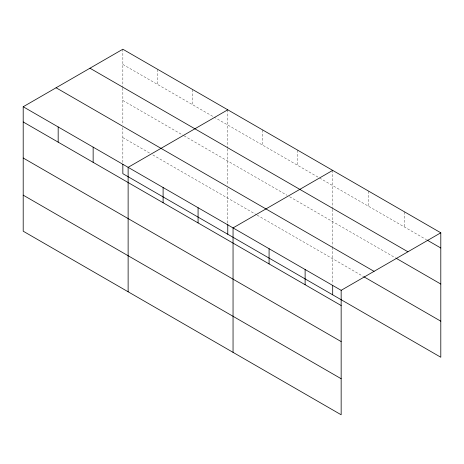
<?xml version="1.0" encoding="UTF-8"?>
<svg xmlns="http://www.w3.org/2000/svg" width="464" height="464" viewBox="0 0 464 464"><rect width="100%" height="100%" fill="white"/><g stroke="black" fill="none" stroke-linecap="round" stroke-linejoin="round"><path stroke-width="0.35" stroke-dasharray="2.32 1.74" d="M122.844 64.426L213.405 116.713M214.026 117.073L318.954 177.648M319.58 178.008L426.509 239.749M122.844 100.479L183.425 135.453M184.051 135.813L287.1 195.309M289.6 196.753L395.444 257.862M122.844 137.622L149.698 153.126M152.824 154.93L256.499 214.786M257.126 215.145L363.138 276.353M404.765 211.996L404.765 227.192M368.729 191.191L368.729 206.387M332.694 170.387L332.694 208.655M332.694 209.374L332.694 246.633M332.694 247.347L332.694 284.014M297.72 150.191L297.72 165.387M262.746 130.001L262.746 145.197M227.766 109.806L227.766 148.08M227.766 148.799L227.766 185.345M227.766 188.198L227.766 224.158M192.792 89.616L192.792 104.812M157.818 69.42L157.818 84.616M122.844 49.225L122.844 87.499M122.844 88.218L122.844 124.764M122.844 127.623L122.844 162.858"/><path stroke-width="0.7" d="M341.156 341.579L341.156 290.325L23.2 106.755L23.2 231.2L341.156 414.775L341.156 341.579L23.2 158.004M23.2 106.755L122.844 49.225L440.8 232.8L440.8 357.245L122.844 173.675L122.844 164.302M227.766 109.806L128.128 167.336L128.128 291.781M332.694 170.387L233.05 227.911L233.05 352.356M341.156 290.325L440.8 232.8M427.129 240.103L440.8 247.996M89.958 68.214L407.92 251.784M396.065 258.222L440.8 284.049M56.08 87.771L374.042 271.341M363.759 276.712L440.8 321.192M23.2 121.957L341.156 305.527M23.2 195.153L341.156 378.723M332.694 285.459L332.694 294.831M305.121 269.52L305.121 284.722M269.085 248.716L269.085 263.917M227.766 224.158L227.766 234.25M198.076 207.721L198.076 222.917M163.102 187.526L163.102 202.727M93.148 147.14L93.148 162.342M58.174 126.95L58.174 142.146"/></g></svg>
